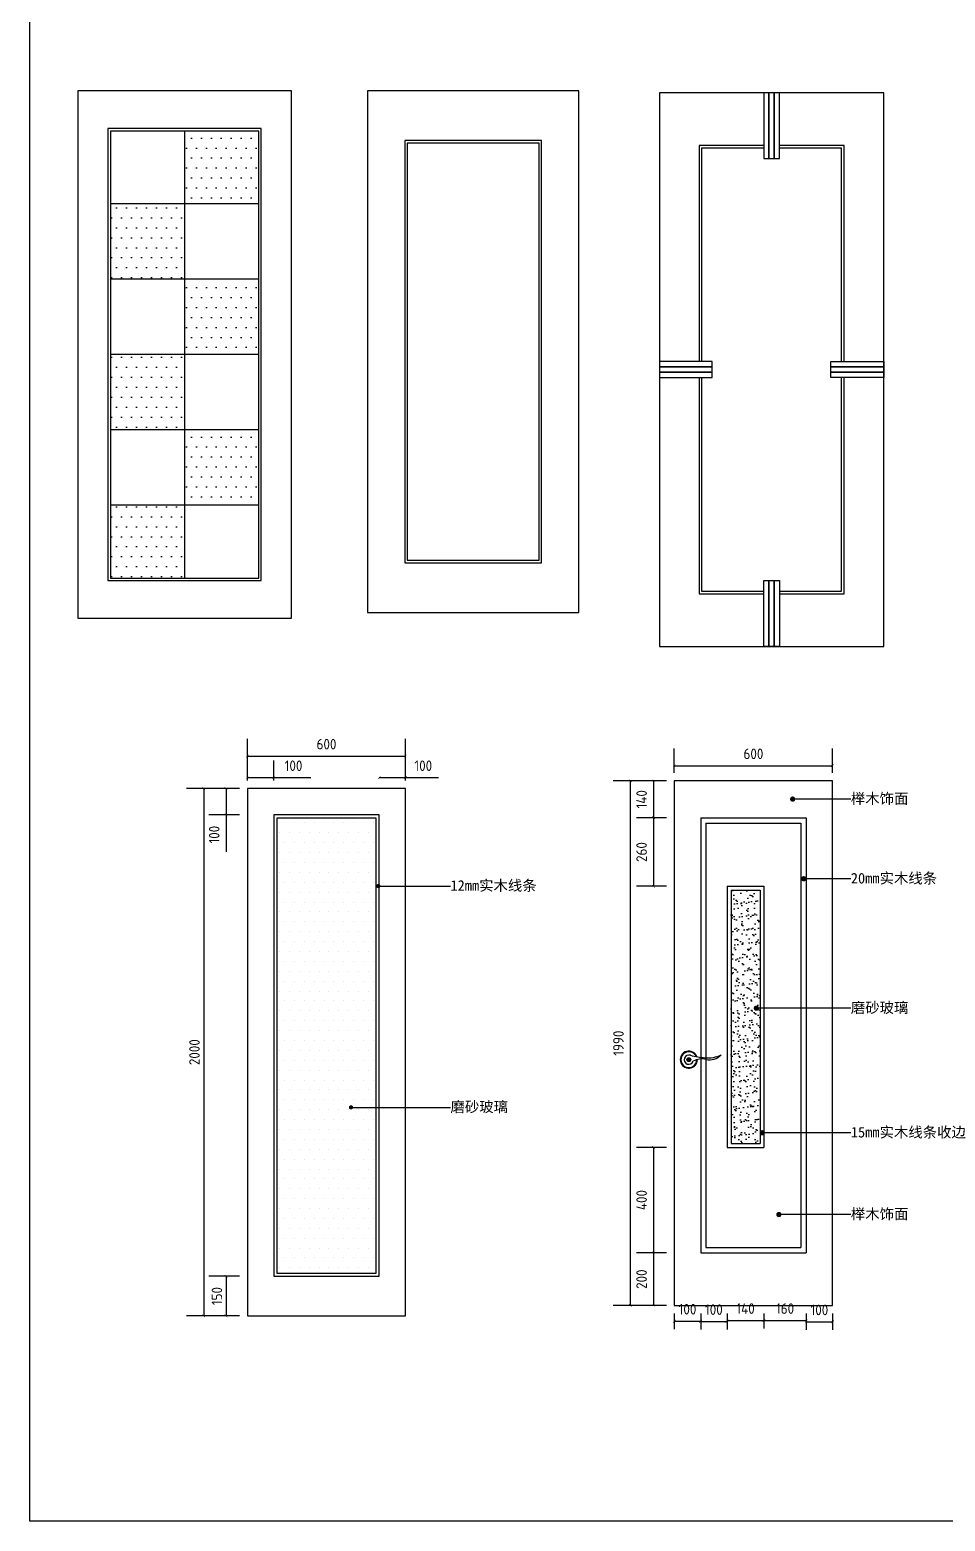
# Model space of a CAD drawing. Extents: x -42728 to 99010, y -18674 to 47645.
# Drawn here: x 5720 to 9191, y -5087 to 569 of the extents above; entities that cross this region are included whole.
import ezdxf

# ---------------------------------------------------------------- set-up
doc = ezdxf.new("R2010")
doc.units = 0
doc.header["$LTSCALE"] = 100
doc.header["$MEASUREMENT"] = 0
doc.layers.get('0').update_dxf_attribs({"linetype": 'CONTINUOUS'})
doc.layers.get('DEFPOINTS').update_dxf_attribs({"linetype": 'CONTINUOUS'})
for name, color, linetype in [('CUANG', 4, 'CONTINUOUS'), ('JIAJU', 7, 'CONTINUOUS'), ('MEN', 130, 'CONTINUOUS'), ('家具', 223, 'CONTINUOUS'), ('标注', 252, 'CONTINUOUS'), ('门', 1, 'CONTINUOUS'), ('门窗', 1, 'CONTINUOUS')]:
    doc.layers.add(name, color=color, linetype=linetype)
doc.styles.get("Standard").update_dxf_attribs({"font": 'ISOCP'})
doc.styles.add('仿宋', font='')
doc.styles.get('仿宋').set_extended_font_data('FangSong_GB2312')
doc.dimstyles.new('20', dxfattribs={"dimtxt": 40, "dimasz": 10, "dimexe": 65, "dimexo": 30, "dimgap": 25, "dimtad": 1, "dimdec": 0, "dimdsep": 46, "dimtxsty": 'Standard', "dimblk1": 'ARCHTICK', "dimblk2": 'ARCHTICK', "dimsah": 1, "dimcen": 0.09, "dimclrd": 256, "dimclre": 256, "dimclrt": 256, "dimadec": 0, "dimazin": 0, "dimtfac": 1, "dimtdec": 0, "dimtofl": 0, "dimtmove": 0, "dimatfit": 3, "dimldrblk": 'ARCHTICK', "dimfxl": 1, "dimtolj": 1, "dimarcsym": 0})

# ---------------------------------------------------------------- blocks, each defined once
blk = doc.blocks.new('M-3')
at = {"layer": 'CUANG'}
for p, q in [((395, 1890), (159.8, 1890)), ((159.8, 1890), (159.8, 1080)), ((690.2, 1890), (455, 1890)), ((690.2, 1080), (690.2, 1890)), ((159.8, 1020), (159.8, 210)), ((690.2, 210), (690.2, 1020)), ((159.8, 210), (395, 210)), ((455, 210), (690.2, 210))]:
    blk.add_line(p, q, dxfattribs=at)
at = {"layer": 'JIAJU'}
for p, q in [((0, 2100), (0, 0)), ((850, 2100), (0, 2100)), ((850, 0), (850, 2100)), ((395, 1900), (149.8, 1900)), ((149.8, 1900), (149.8, 1080)), ((700.2, 1900), (455, 1900)), ((700.2, 1080), (700.2, 1900)), ((149.8, 1020), (149.8, 200)), ((700.2, 200), (700.2, 1020)), ((149.8, 200), (395, 200)), ((455, 200), (700.2, 200)), ((0, 0), (850, 0))]:
    blk.add_line(p, q, dxfattribs=at)
for points in [[(395, 1850), (415, 1850), (415, 2100), (395, 2100)], [(415, 1850), (435, 1850), (435, 2100), (415, 2100)], [(435, 1850), (455, 1850), (455, 2100), (435, 2100)], [(0, 1060), (200, 1060), (200, 1080), (0, 1080)], [(850, 1060), (650, 1060), (650, 1080), (850, 1080)], [(0, 1040), (200, 1040), (200, 1060), (0, 1060)], [(0, 1020), (200, 1020), (200, 1040), (0, 1040)], [(850, 1040), (650, 1040), (650, 1060), (850, 1060)], [(850, 1020), (650, 1020), (650, 1040), (850, 1040)], [(395, 250), (415, 250), (415, 0), (395, 0)], [(415, 250), (435, 250), (435, 0), (415, 0)], [(435, 250), (455, 250), (455, 0), (435, 0)]]:
    blk.add_lwpolyline(points, close=True, dxfattribs=at)
blk = doc.blocks.new('M-1')
at = {"layer": 'MEN'}
h = blk.add_hatch(dxfattribs=at)
h.set_pattern_fill('DOTS,_O', color=256, scale=25)
h.set_pattern_definition([(0, (-856493.566, -897525.228), (19.84375, 39.6875), [0, -39.6875])])
h.paths.add_polyline_path([(425, 1940), (425, 1650), (720, 1650), (720, 1940)])
h.paths.add_polyline_path([(130, 1650), (130, 1350), (425, 1350), (425, 1650)])
h.paths.add_polyline_path([(720, 1050), (720, 1350), (425, 1350), (425, 1050)])
h.paths.add_polyline_path([(425, 1050), (130, 1050), (130, 750), (425, 750)])
h.paths.add_polyline_path([(425, 450), (720, 450), (720, 750), (425, 750)])
h.paths.add_polyline_path([(425, 450), (130, 450), (130, 160), (425, 160)])
at = {"layer": 'CUANG'}
for p, q in [((130, 1940), (130, 160)), ((720, 1940), (130, 1940)), ((425, 1940), (425, 160)), ((720, 160), (720, 1940)), ((720, 1650), (130, 1650)), ((720, 1350), (130, 1350)), ((720, 1050), (130, 1050)), ((720, 750), (130, 750)), ((720, 450), (130, 450)), ((130, 160), (720, 160))]:
    blk.add_line(p, q, dxfattribs=at)
at = {"layer": 'JIAJU'}
for p, q in [((850, 2100), (0, 2100)), ((0, 2100), (0, 0)), ((850, 0), (850, 2100)), ((730, 1950), (120, 1950)), ((120, 1950), (120, 150)), ((730, 150), (730, 1950)), ((120, 150), (730, 150)), ((0, 0), (850, 0))]:
    blk.add_line(p, q, dxfattribs=at)
blk = doc.blocks.new('M-2')
at = {"layer": 'CUANG'}
for p, q in [((690.2, 1890), (159.8, 1890)), ((159.8, 1890), (159.8, 210)), ((690.2, 210), (690.2, 1890)), ((159.8, 210), (690.2, 210))]:
    blk.add_line(p, q, dxfattribs=at)
at = {"layer": 'JIAJU'}
for p, q in [((850, 2100), (0, 2100)), ((0, 2100), (0, 0)), ((850, 0), (850, 2100)), ((700.2, 1900), (149.8, 1900)), ((149.8, 1900), (149.8, 200)), ((700.2, 200), (700.2, 1900)), ((149.8, 200), (700.2, 200)), ((0, 0), (850, 0))]:
    blk.add_line(p, q, dxfattribs=at)
blk = doc.blocks.new('A$C5E73020F')
at = {"layer": 'JIAJU'}
for name, p, xscale, yscale, zscale in [('M-1', (0, 107.4), 0.9523052076692693, 0.9523052076692693, 0.95230520766245), ('M-2', (1098.4, 129), 0.9420358641364146, 0.9420358641364146, 0.9420358641301988)]:
    blk.add_blockref(name, p, dxfattribs=dict(at, xscale=xscale, yscale=yscale, zscale=zscale))
blk.add_blockref('M-3', (2205.5, 0.3), dxfattribs=at)
blk = doc.blocks.new('_ARCHTICK')
at = {"color": 0, "linetype": 'ByBlock', "const_width": 0.15}
blk.add_lwpolyline([(-0.5, -0.5), (0.5, 0.5)], dxfattribs=at)
blk = doc.blocks.new('*D1680')
at = {"layer": 'DEFPOINTS', "color": 0, "transparency": 16777216}
for p in [(67761.1, 17364.5), (67594.2, 15374.5), (67761.1, 15374.5)]:
    blk.add_point(p, dxfattribs=at)
at = {"layer": '标注', "lineweight": -2, "transparency": 16777216}
for p, q in [((67731.1, 17364.5), (67529.2, 17364.5)), ((67594.2, 17364.5), (67594.2, 15374.5)), ((67731.1, 15374.5), (67529.2, 15374.5))]:
    blk.add_line(p, q, dxfattribs=at)
at = {"layer": '标注', "lineweight": -2, "transparency": 16777216, "xscale": 10, "yscale": 10, "zscale": 10}
for p, rotation in [((67594.2, 17364.5), 90), ((67594.2, 15374.5), 270)]:
    blk.add_blockref('_ARCHTICK', p, dxfattribs=dict(at, rotation=rotation))
at = {"layer": '标注', "transparency": 16777216, "insert": (67549.2, 16369.5), "char_height": 40, "attachment_point": 5, "rotation": 90}
blk.add_mtext('\\A1;1990', dxfattribs=at)
blk = doc.blocks.new('*D1764')
at = {"linetype": 'ByBlock', "transparency": 16777216}
for p, q in [((2189.5, 246.6), (2189.5, 190)), ((2349.5, 246.6), (2349.5, 190)), ((2189.5, 220), (2349.5, 220))]:
    blk.add_line(p, q, dxfattribs=at)
at = {"layer": 'DEFPOINTS', "color": 0, "linetype": 'ByBlock', "transparency": 16777216}
for p in [(2189.5, 276.6), (2349.5, 276.6), (2349.5, 220)]:
    blk.add_point(p, dxfattribs=at)
at = {"linetype": 'ByBlock', "transparency": 16777216, "xscale": 10, "yscale": 10, "zscale": 10, "rotation": 180}
blk.add_blockref('_ARCHTICK', (2189.5, 220), dxfattribs=at)
at = {"linetype": 'ByBlock', "transparency": 16777216, "xscale": 10, "yscale": 10, "zscale": 10}
blk.add_blockref('_ARCHTICK', (2349.5, 220), dxfattribs=at)
at = {"linetype": 'ByBlock', "transparency": 16777216, "insert": (2269.5, 265), "char_height": 40, "attachment_point": 5}
blk.add_mtext('\\A1;160', dxfattribs=at)
blk = doc.blocks.new('*D1765')
at = {"linetype": 'ByBlock', "transparency": 16777216}
for p, q in [((1949.5, 246.6), (1949.5, 186.1)), ((2049.5, 246.6), (2049.5, 186.1)), ((1949.5, 216.1), (2049.5, 216.1))]:
    blk.add_line(p, q, dxfattribs=at)
at = {"layer": 'DEFPOINTS', "color": 0, "linetype": 'ByBlock', "transparency": 16777216}
for p in [(1949.5, 276.6), (2049.5, 276.6), (2049.5, 216.1)]:
    blk.add_point(p, dxfattribs=at)
at = {"linetype": 'ByBlock', "transparency": 16777216, "xscale": 10, "yscale": 10, "zscale": 10, "rotation": 180}
blk.add_blockref('_ARCHTICK', (1949.5, 216.1), dxfattribs=at)
at = {"linetype": 'ByBlock', "transparency": 16777216, "xscale": 10, "yscale": 10, "zscale": 10}
blk.add_blockref('_ARCHTICK', (2049.5, 216.1), dxfattribs=at)
at = {"linetype": 'ByBlock', "transparency": 16777216, "insert": (1999.5, 261.1), "char_height": 40, "attachment_point": 5}
blk.add_mtext('\\A1;100', dxfattribs=at)
blk = doc.blocks.new('*D1766')
at = {"linetype": 'ByBlock', "transparency": 16777216}
for p, q in [((2049.5, 246.6), (2049.5, 190)), ((2189.5, 246.6), (2189.5, 190)), ((2049.5, 220), (2189.5, 220))]:
    blk.add_line(p, q, dxfattribs=at)
at = {"layer": 'DEFPOINTS', "color": 0, "linetype": 'ByBlock', "transparency": 16777216}
for p in [(2049.5, 276.6), (2189.5, 276.6), (2189.5, 220)]:
    blk.add_point(p, dxfattribs=at)
at = {"linetype": 'ByBlock', "transparency": 16777216, "xscale": 10, "yscale": 10, "zscale": 10, "rotation": 180}
blk.add_blockref('_ARCHTICK', (2049.5, 220), dxfattribs=at)
at = {"linetype": 'ByBlock', "transparency": 16777216, "xscale": 10, "yscale": 10, "zscale": 10}
blk.add_blockref('_ARCHTICK', (2189.5, 220), dxfattribs=at)
at = {"linetype": 'ByBlock', "transparency": 16777216, "insert": (2119.5, 265), "char_height": 40, "attachment_point": 5}
blk.add_mtext('\\A1;140', dxfattribs=at)
blk = doc.blocks.new('*D1681')
at = {"layer": 'DEFPOINTS', "color": 0, "transparency": 16777216}
for p in [(67761.1, 15974.5), (67682.1, 15574.5), (67761.1, 15574.5)]:
    blk.add_point(p, dxfattribs=at)
at = {"layer": '标注', "lineweight": -2, "transparency": 16777216}
for p, q in [((67731.1, 15974.5), (67617.1, 15974.5)), ((67682.1, 15974.5), (67682.1, 15574.5)), ((67731.1, 15574.5), (67617.1, 15574.5))]:
    blk.add_line(p, q, dxfattribs=at)
at = {"layer": '标注', "lineweight": -2, "transparency": 16777216, "xscale": 10, "yscale": 10, "zscale": 10}
for p, rotation in [((67682.1, 15974.5), 90), ((67682.1, 15574.5), 270)]:
    blk.add_blockref('_ARCHTICK', p, dxfattribs=dict(at, rotation=rotation))
at = {"layer": '标注', "transparency": 16777216, "insert": (67637.1, 15774.5), "char_height": 40, "attachment_point": 5, "rotation": 90}
blk.add_mtext('\\A1;400', dxfattribs=at)
blk = doc.blocks.new('*D1767')
at = {"linetype": 'ByBlock', "transparency": 16777216}
for p, q in [((1770.5, 476.6), (1770.5, 276.6)), ((1819.5, 276.6), (1705.5, 276.6))]:
    blk.add_line(p, q, dxfattribs=at)
at = {"layer": 'DEFPOINTS', "color": 0, "linetype": 'ByBlock', "transparency": 16777216}
for p in [(1849.5, 476.6), (1770.5, 276.6), (1849.5, 276.6)]:
    blk.add_point(p, dxfattribs=at)
at = {"linetype": 'ByBlock', "transparency": 16777216, "xscale": 10, "yscale": 10, "zscale": 10}
for p, rotation in [((1770.5, 476.6), 90), ((1770.5, 276.6), 270)]:
    blk.add_blockref('_ARCHTICK', p, dxfattribs=dict(at, rotation=rotation))
at = {"linetype": 'ByBlock', "transparency": 16777216, "insert": (1725.4, 376.6), "char_height": 40, "attachment_point": 5, "rotation": 90}
blk.add_mtext('\\A1;200', dxfattribs=at)
blk = doc.blocks.new('*D1768')
at = {"linetype": 'ByBlock', "transparency": 16777216}
for p, q in [((1849.5, 246.6), (1849.5, 187.4)), ((1949.5, 246.6), (1949.5, 187.4)), ((1849.5, 217.4), (1949.5, 217.4))]:
    blk.add_line(p, q, dxfattribs=at)
at = {"layer": 'DEFPOINTS', "color": 0, "linetype": 'ByBlock', "transparency": 16777216}
for p in [(1849.5, 276.6), (1949.5, 276.6), (1949.5, 217.4)]:
    blk.add_point(p, dxfattribs=at)
at = {"linetype": 'ByBlock', "transparency": 16777216, "xscale": 10, "yscale": 10, "zscale": 10, "rotation": 180}
blk.add_blockref('_ARCHTICK', (1849.5, 217.4), dxfattribs=at)
at = {"linetype": 'ByBlock', "transparency": 16777216, "xscale": 10, "yscale": 10, "zscale": 10}
blk.add_blockref('_ARCHTICK', (1949.5, 217.4), dxfattribs=at)
at = {"linetype": 'ByBlock', "transparency": 16777216, "insert": (1899.5, 262.4), "char_height": 40, "attachment_point": 5}
blk.add_mtext('\\A1;100', dxfattribs=at)
blk = doc.blocks.new('*D1769')
at = {"linetype": 'ByBlock', "transparency": 16777216}
for p, q in [((2349.5, 246.6), (2349.5, 184.8)), ((2449.5, 246.6), (2449.5, 184.8)), ((2349.5, 214.8), (2449.5, 214.8))]:
    blk.add_line(p, q, dxfattribs=at)
at = {"layer": 'DEFPOINTS', "color": 0, "linetype": 'ByBlock', "transparency": 16777216}
for p in [(2349.5, 276.6), (2449.5, 276.6), (2449.5, 214.8)]:
    blk.add_point(p, dxfattribs=at)
at = {"linetype": 'ByBlock', "transparency": 16777216, "xscale": 10, "yscale": 10, "zscale": 10, "rotation": 180}
blk.add_blockref('_ARCHTICK', (2349.5, 214.8), dxfattribs=at)
at = {"linetype": 'ByBlock', "transparency": 16777216, "xscale": 10, "yscale": 10, "zscale": 10}
blk.add_blockref('_ARCHTICK', (2449.5, 214.8), dxfattribs=at)
at = {"linetype": 'ByBlock', "transparency": 16777216, "insert": (2399.5, 259.8), "char_height": 40, "attachment_point": 5}
blk.add_mtext('\\A1;100', dxfattribs=at)
blk = doc.blocks.new('*D1770')
at = {"linetype": 'ByBlock', "transparency": 16777216}
for p, q in [((830.7, 2267.5), (830.7, 2343.9)), ((730.7, 2278.9), (830.7, 2278.9)), ((830.7, 2278.9), (954.7, 2278.9))]:
    blk.add_line(p, q, dxfattribs=at)
at = {"layer": 'DEFPOINTS', "color": 0, "linetype": 'ByBlock', "transparency": 16777216}
for p in [(830.7, 2278.9), (730.7, 2237.5), (830.7, 2237.5)]:
    blk.add_point(p, dxfattribs=at)
at = {"linetype": 'ByBlock', "transparency": 16777216, "xscale": 10, "yscale": 10, "zscale": 10, "rotation": 180}
blk.add_blockref('_ARCHTICK', (730.7, 2278.9), dxfattribs=at)
at = {"linetype": 'ByBlock', "transparency": 16777216, "xscale": 10, "yscale": 10, "zscale": 10}
blk.add_blockref('_ARCHTICK', (830.7, 2278.9), dxfattribs=at)
at = {"linetype": 'ByBlock', "transparency": 16777216, "insert": (897.7, 2323.9), "char_height": 40, "attachment_point": 5}
blk.add_mtext('\\A1;100', dxfattribs=at)
blk = doc.blocks.new('*D1683')
at = {"layer": 'DEFPOINTS', "color": 0, "transparency": 16777216}
for p in [(66242.3, 17376.8), (66142.3, 17335.4), (66242.3, 17335.4)]:
    blk.add_point(p, dxfattribs=at)
at = {"layer": '标注', "lineweight": -2, "transparency": 16777216}
for p, q in [((66142.3, 17365.4), (66142.3, 17441.8)), ((66242.3, 17365.4), (66242.3, 17441.8)), ((66142.3, 17376.8), (66242.3, 17376.8)), ((66242.3, 17376.8), (66382.3, 17376.8))]:
    blk.add_line(p, q, dxfattribs=at)
at = {"layer": '标注', "lineweight": -2, "transparency": 16777216, "xscale": 10, "yscale": 10, "zscale": 10, "rotation": 180}
blk.add_blockref('_ARCHTICK', (66142.3, 17376.8), dxfattribs=at)
at = {"layer": '标注', "lineweight": -2, "transparency": 16777216, "xscale": 10, "yscale": 10, "zscale": 10}
blk.add_blockref('_ARCHTICK', (66242.3, 17376.8), dxfattribs=at)
at = {"layer": '标注', "transparency": 16777216, "insert": (66317.3, 17421.8), "char_height": 40, "attachment_point": 5}
blk.add_mtext('\\A1;100', dxfattribs=at)
blk = doc.blocks.new('*D1682')
at = {"layer": 'DEFPOINTS', "color": 0, "transparency": 16777216}
for p in [(66742.3, 17458.5), (66142.3, 17335.4), (66742.3, 17335.4)]:
    blk.add_point(p, dxfattribs=at)
at = {"layer": '标注', "lineweight": -2, "transparency": 16777216}
for p, q in [((66142.3, 17365.4), (66142.3, 17523.5)), ((66742.3, 17365.4), (66742.3, 17523.5)), ((66142.3, 17458.5), (66742.3, 17458.5))]:
    blk.add_line(p, q, dxfattribs=at)
at = {"layer": '标注', "lineweight": -2, "transparency": 16777216, "xscale": 10, "yscale": 10, "zscale": 10, "rotation": 180}
blk.add_blockref('_ARCHTICK', (66142.3, 17458.5), dxfattribs=at)
at = {"layer": '标注', "lineweight": -2, "transparency": 16777216, "xscale": 10, "yscale": 10, "zscale": 10}
blk.add_blockref('_ARCHTICK', (66742.3, 17458.5), dxfattribs=at)
at = {"layer": '标注', "transparency": 16777216, "insert": (66442.3, 17503.5), "char_height": 40, "attachment_point": 5}
blk.add_mtext('\\A1;600', dxfattribs=at)
blk = doc.blocks.new('*D1679')
at = {"layer": 'DEFPOINTS', "color": 0, "transparency": 16777216}
for p in [(66142.3, 17335.4), (66061.6, 17235.4), (66142.3, 17235.4)]:
    blk.add_point(p, dxfattribs=at)
at = {"layer": '标注', "lineweight": -2, "transparency": 16777216}
for p, q in [((66112.3, 17335.4), (65996.6, 17335.4)), ((66061.6, 17335.4), (66061.6, 17235.4)), ((66112.3, 17235.4), (65996.6, 17235.4)), ((66061.6, 17235.4), (66061.6, 17095.4))]:
    blk.add_line(p, q, dxfattribs=at)
at = {"layer": '标注', "lineweight": -2, "transparency": 16777216, "xscale": 10, "yscale": 10, "zscale": 10}
for p, rotation in [((66061.6, 17335.4), 90), ((66061.6, 17235.4), 270)]:
    blk.add_blockref('_ARCHTICK', p, dxfattribs=dict(at, rotation=rotation))
at = {"layer": '标注', "transparency": 16777216, "insert": (66016.6, 17160.4), "char_height": 40, "attachment_point": 5, "rotation": 90}
blk.add_mtext('\\A1;100', dxfattribs=at)
blk = doc.blocks.new('*D1677')
at = {"layer": 'DEFPOINTS', "color": 0, "transparency": 16777216}
for p in [(68361.1, 17422), (67761.1, 17364.5), (68361.1, 17364.5)]:
    blk.add_point(p, dxfattribs=at)
at = {"layer": '标注', "lineweight": -2, "transparency": 16777216}
for p, q in [((67761.1, 17394.5), (67761.1, 17487)), ((68361.1, 17394.5), (68361.1, 17487)), ((67761.1, 17422), (68361.1, 17422))]:
    blk.add_line(p, q, dxfattribs=at)
at = {"layer": '标注', "lineweight": -2, "transparency": 16777216, "xscale": 10, "yscale": 10, "zscale": 10, "rotation": 180}
blk.add_blockref('_ARCHTICK', (67761.1, 17422), dxfattribs=at)
at = {"layer": '标注', "lineweight": -2, "transparency": 16777216, "xscale": 10, "yscale": 10, "zscale": 10}
blk.add_blockref('_ARCHTICK', (68361.1, 17422), dxfattribs=at)
at = {"layer": '标注', "transparency": 16777216, "insert": (68061.1, 17467), "char_height": 40, "attachment_point": 5}
blk.add_mtext('\\A1;600', dxfattribs=at)
blk = doc.blocks.new('*D1771')
at = {"linetype": 'ByBlock', "transparency": 16777216}
for p, q in [((1770.5, 2126.6), (1770.5, 1866.6)), ((1819.5, 1866.6), (1705.5, 1866.6))]:
    blk.add_line(p, q, dxfattribs=at)
at = {"layer": 'DEFPOINTS', "color": 0, "linetype": 'ByBlock', "transparency": 16777216}
for p in [(1849.5, 2126.6), (1770.5, 1866.6), (1849.5, 1866.6)]:
    blk.add_point(p, dxfattribs=at)
at = {"linetype": 'ByBlock', "transparency": 16777216, "xscale": 10, "yscale": 10, "zscale": 10}
for p, rotation in [((1770.5, 2126.6), 90), ((1770.5, 1866.6), 270)]:
    blk.add_blockref('_ARCHTICK', p, dxfattribs=dict(at, rotation=rotation))
at = {"linetype": 'ByBlock', "transparency": 16777216, "insert": (1725.4, 1996.6), "char_height": 40, "attachment_point": 5, "rotation": 90}
blk.add_mtext('\\A1;260', dxfattribs=at)
blk = doc.blocks.new('*D1678')
at = {"layer": 'DEFPOINTS', "color": 0, "transparency": 16777216}
for p in [(67761.1, 17364.5), (67682.1, 17224.5), (67761.1, 17224.5)]:
    blk.add_point(p, dxfattribs=at)
at = {"layer": '标注', "lineweight": -2, "transparency": 16777216}
for p, q in [((67731.1, 17364.5), (67617.1, 17364.5)), ((67682.1, 17364.5), (67682.1, 17224.5)), ((67731.1, 17224.5), (67617.1, 17224.5))]:
    blk.add_line(p, q, dxfattribs=at)
at = {"layer": '标注', "lineweight": -2, "transparency": 16777216, "xscale": 10, "yscale": 10, "zscale": 10}
for p, rotation in [((67682.1, 17364.5), 90), ((67682.1, 17224.5), 270)]:
    blk.add_blockref('_ARCHTICK', p, dxfattribs=dict(at, rotation=rotation))
at = {"layer": '标注', "transparency": 16777216, "insert": (67637.1, 17294.5), "char_height": 40, "attachment_point": 5, "rotation": 90}
blk.add_mtext('\\A1;140', dxfattribs=at)
blk = doc.blocks.new('A$C1E893964')
at = {"layer": '家具'}
h = blk.add_hatch(dxfattribs=at)
h.set_pattern_fill('AR-SAND', color=1, scale=20, style=0)
h.set_pattern_definition([(37.5, (-29205.557, 8719.24), (-1.259867, 38.536475), [0, -30.4, 0, -34, 0, -32.5]), (7.5, (-29205.557, 8719.24), (35.395534, 56.44292), [0, -16.4, 0, -27.4, 0, -10.5]), (327.5, (-29230.157, 8719.24), (62.282837, 0.11318), [0, -10, 0, -36, 0, -47]), (317.5, (-29230.157, 8719.24), (60.12253, 17.55351), [0, -5, 0, -23.6, 0, -27])])
h.paths.add_polyline_path([(2064.5, 891.6), (2174.5, 891.6), (2174.5, 1404.3), (2165.5, 1404.3, -1), (2155.5, 1404.3, -1), (2165.5, 1404.3), (2174.5, 1404.3), (2174.5, 1851.6), (2064.5, 1851.6)])
at = {"linetype": 'ByBlock'}
for p, q in [((200.7, 2237.5), (0, 2237.5)), ((65, 2237.5), (65, 237.5)), ((200.7, 387.5), (85, 387.5)), ((150, 387.5), (150, 237.5)), ((200.7, 237.5), (0, 237.5)), ((200.7, 237.5), (85, 237.5))]:
    blk.add_line(p, q, dxfattribs=at)
at = {"layer": 'DEFPOINTS', "color": 0, "linetype": 'ByBlock'}
for p in [(230.7, 2237.5), (230.7, 387.5), (65, 237.5), (150, 237.5), (230.7, 237.5), (230.7, 237.5)]:
    blk.add_point(p, dxfattribs=at)
at = {"layer": '家具'}
for p, q in [((1849.5, 2266.6), (1849.5, 276.6)), ((2449.5, 2266.6), (1849.5, 2266.6)), ((2449.5, 276.6), (2449.5, 2266.6)), ((230.7, 2237.5), (230.7, 237.5)), ((830.7, 2237.5), (230.7, 2237.5)), ((830.7, 237.5), (830.7, 2237.5)), ((230.7, 237.5), (830.7, 237.5)), ((1849.5, 276.6), (2449.5, 276.6))]:
    blk.add_line(p, q, dxfattribs=at)
at = {"layer": '家具', "color": 9}
for p, q in [((330.7, 2137.5), (330.7, 387.5)), ((730.7, 2137.5), (330.7, 2137.5)), ((342.7, 2125.5), (342.7, 399.5)), ((718.7, 2125.5), (342.7, 2125.5)), ((718.7, 399.5), (718.7, 2125.5)), ((730.7, 387.5), (730.7, 2137.5)), ((342.7, 399.5), (718.7, 399.5)), ((330.7, 387.5), (730.7, 387.5))]:
    blk.add_line(p, q, dxfattribs=at)
at = {"layer": '家具', "color": 1}
for p, q in [((371.3, 2106.9), (371.3, 2106.9)), ((408.8, 2106.9), (408.8, 2106.9)), ((446.3, 2106.9), (446.3, 2106.9)), ((483.8, 2106.9), (483.8, 2106.9)), ((521.3, 2106.9), (521.3, 2106.9)), ((558.8, 2106.9), (558.8, 2106.9)), ((596.3, 2106.9), (596.3, 2106.9)), ((633.8, 2106.9), (633.8, 2106.9)), ((671.3, 2106.9), (671.3, 2106.9)), ((708.8, 2106.9), (708.8, 2106.9)), ((352.6, 2069.4), (352.6, 2069.4)), ((390.1, 2069.4), (390.1, 2069.4)), ((427.6, 2069.4), (427.6, 2069.4)), ((465.1, 2069.4), (465.1, 2069.4)), ((502.6, 2069.4), (502.6, 2069.4)), ((540.1, 2069.4), (540.1, 2069.4)), ((577.6, 2069.4), (577.6, 2069.4)), ((615.1, 2069.4), (615.1, 2069.4)), ((652.6, 2069.4), (652.6, 2069.4)), ((690.1, 2069.4), (690.1, 2069.4)), ((352.6, 1994.4), (352.6, 1994.4)), ((371.3, 2031.9), (371.3, 2031.9)), ((390.1, 1994.4), (390.1, 1994.4)), ((408.8, 2031.9), (408.8, 2031.9)), ((427.6, 1994.4), (427.6, 1994.4)), ((446.3, 2031.9), (446.3, 2031.9)), ((465.1, 1994.4), (465.1, 1994.4)), ((483.8, 2031.9), (483.8, 2031.9)), ((502.6, 1994.4), (502.6, 1994.4)), ((521.3, 2031.9), (521.3, 2031.9)), ((540.1, 1994.4), (540.1, 1994.4)), ((558.8, 2031.9), (558.8, 2031.9)), ((577.6, 1994.4), (577.6, 1994.4)), ((596.3, 2031.9), (596.3, 2031.9)), ((615.1, 1994.4), (615.1, 1994.4)), ((633.8, 2031.9), (633.8, 2031.9)), ((652.6, 1994.4), (652.6, 1994.4)), ((671.3, 2031.9), (671.3, 2031.9)), ((690.1, 1994.4), (690.1, 1994.4)), ((708.8, 2031.9), (708.8, 2031.9)), ((371.3, 1956.9), (371.3, 1956.9)), ((408.8, 1956.9), (408.8, 1956.9)), ((446.3, 1956.9), (446.3, 1956.9)), ((483.8, 1956.9), (483.8, 1956.9)), ((521.3, 1956.9), (521.3, 1956.9)), ((558.8, 1956.9), (558.8, 1956.9)), ((596.3, 1956.9), (596.3, 1956.9)), ((633.8, 1956.9), (633.8, 1956.9)), ((671.3, 1956.9), (671.3, 1956.9)), ((708.8, 1956.9), (708.8, 1956.9)), ((352.6, 1919.4), (352.6, 1919.4)), ((371.3, 1881.9), (371.3, 1881.9)), ((390.1, 1919.4), (390.1, 1919.4)), ((408.8, 1881.9), (408.8, 1881.9)), ((427.6, 1919.4), (427.6, 1919.4)), ((446.3, 1881.9), (446.3, 1881.9)), ((465.1, 1919.4), (465.1, 1919.4)), ((483.8, 1881.9), (483.8, 1881.9)), ((502.6, 1919.4), (502.6, 1919.4)), ((521.3, 1881.9), (521.3, 1881.9)), ((540.1, 1919.4), (540.1, 1919.4)), ((558.8, 1881.9), (558.8, 1881.9)), ((577.6, 1919.4), (577.6, 1919.4)), ((596.3, 1881.9), (596.3, 1881.9)), ((615.1, 1919.4), (615.1, 1919.4)), ((633.8, 1881.9), (633.8, 1881.9)), ((652.6, 1919.4), (652.6, 1919.4)), ((671.3, 1881.9), (671.3, 1881.9)), ((690.1, 1919.4), (690.1, 1919.4)), ((708.8, 1881.9), (708.8, 1881.9)), ((352.6, 1844.4), (352.6, 1844.4)), ((390.1, 1844.4), (390.1, 1844.4)), ((427.6, 1844.4), (427.6, 1844.4)), ((465.1, 1844.4), (465.1, 1844.4)), ((502.6, 1844.4), (502.6, 1844.4)), ((540.1, 1844.4), (540.1, 1844.4)), ((577.6, 1844.4), (577.6, 1844.4)), ((615.1, 1844.4), (615.1, 1844.4)), ((652.6, 1844.4), (652.6, 1844.4)), ((690.1, 1844.4), (690.1, 1844.4)), ((352.6, 1769.4), (352.6, 1769.4)), ((371.3, 1806.9), (371.3, 1806.9)), ((390.1, 1769.4), (390.1, 1769.4)), ((408.8, 1806.9), (408.8, 1806.9)), ((427.6, 1769.4), (427.6, 1769.4)), ((446.3, 1806.9), (446.3, 1806.9)), ((465.1, 1769.4), (465.1, 1769.4)), ((483.8, 1806.9), (483.8, 1806.9)), ((502.6, 1769.4), (502.6, 1769.4)), ((521.3, 1806.9), (521.3, 1806.9)), ((540.1, 1769.4), (540.1, 1769.4)), ((558.8, 1806.9), (558.8, 1806.9)), ((577.6, 1769.4), (577.6, 1769.4)), ((596.3, 1806.9), (596.3, 1806.9)), ((615.1, 1769.4), (615.1, 1769.4)), ((633.8, 1806.9), (633.8, 1806.9)), ((652.6, 1769.4), (652.6, 1769.4)), ((671.3, 1806.9), (671.3, 1806.9)), ((690.1, 1769.4), (690.1, 1769.4)), ((708.8, 1806.9), (708.8, 1806.9)), ((371.3, 1731.9), (371.3, 1731.9)), ((408.8, 1731.9), (408.8, 1731.9)), ((446.3, 1731.9), (446.3, 1731.9)), ((483.8, 1731.9), (483.8, 1731.9)), ((521.3, 1731.9), (521.3, 1731.9)), ((558.8, 1731.9), (558.8, 1731.9)), ((596.3, 1731.9), (596.3, 1731.9)), ((633.8, 1731.9), (633.8, 1731.9)), ((671.3, 1731.9), (671.3, 1731.9)), ((708.8, 1731.9), (708.8, 1731.9)), ((352.6, 1694.4), (352.6, 1694.4)), ((371.3, 1656.9), (371.3, 1656.9)), ((390.1, 1694.4), (390.1, 1694.4)), ((408.8, 1656.9), (408.8, 1656.9)), ((427.6, 1694.4), (427.6, 1694.4)), ((446.3, 1656.9), (446.3, 1656.9)), ((465.1, 1694.4), (465.1, 1694.4)), ((483.8, 1656.9), (483.8, 1656.9)), ((502.6, 1694.4), (502.6, 1694.4)), ((521.3, 1656.9), (521.3, 1656.9)), ((540.1, 1694.4), (540.1, 1694.4)), ((558.8, 1656.9), (558.8, 1656.9)), ((577.6, 1694.4), (577.6, 1694.4)), ((596.3, 1656.9), (596.3, 1656.9)), ((615.1, 1694.4), (615.1, 1694.4)), ((633.8, 1656.9), (633.8, 1656.9)), ((652.6, 1694.4), (652.6, 1694.4)), ((671.3, 1656.9), (671.3, 1656.9)), ((690.1, 1694.4), (690.1, 1694.4)), ((708.8, 1656.9), (708.8, 1656.9)), ((352.6, 1619.4), (352.6, 1619.4)), ((390.1, 1619.4), (390.1, 1619.4)), ((427.6, 1619.4), (427.6, 1619.4)), ((465.1, 1619.4), (465.1, 1619.4)), ((502.6, 1619.4), (502.6, 1619.4)), ((540.1, 1619.4), (540.1, 1619.4)), ((577.6, 1619.4), (577.6, 1619.4)), ((615.1, 1619.4), (615.1, 1619.4)), ((652.6, 1619.4), (652.6, 1619.4)), ((690.1, 1619.4), (690.1, 1619.4)), ((352.6, 1544.4), (352.6, 1544.4)), ((371.3, 1581.9), (371.3, 1581.9)), ((390.1, 1544.4), (390.1, 1544.4)), ((408.8, 1581.9), (408.8, 1581.9)), ((427.6, 1544.4), (427.6, 1544.4)), ((446.3, 1581.9), (446.3, 1581.9)), ((465.1, 1544.4), (465.1, 1544.4)), ((483.8, 1581.9), (483.8, 1581.9)), ((502.6, 1544.4), (502.6, 1544.4)), ((521.3, 1581.9), (521.3, 1581.9)), ((540.1, 1544.4), (540.1, 1544.4)), ((558.8, 1581.9), (558.8, 1581.9)), ((577.6, 1544.4), (577.6, 1544.4)), ((596.3, 1581.9), (596.3, 1581.9)), ((615.1, 1544.4), (615.1, 1544.4)), ((633.8, 1581.9), (633.8, 1581.9)), ((652.6, 1544.4), (652.6, 1544.4)), ((671.3, 1581.9), (671.3, 1581.9)), ((690.1, 1544.4), (690.1, 1544.4)), ((708.8, 1581.9), (708.8, 1581.9)), ((371.3, 1506.9), (371.3, 1506.9)), ((408.8, 1506.9), (408.8, 1506.9)), ((446.3, 1506.9), (446.3, 1506.9)), ((483.8, 1506.9), (483.8, 1506.9)), ((521.3, 1506.9), (521.3, 1506.9)), ((558.8, 1506.9), (558.8, 1506.9)), ((596.3, 1506.9), (596.3, 1506.9)), ((633.8, 1506.9), (633.8, 1506.9)), ((671.3, 1506.9), (671.3, 1506.9)), ((708.8, 1506.9), (708.8, 1506.9)), ((352.6, 1469.4), (352.6, 1469.4)), ((371.3, 1431.9), (371.3, 1431.9)), ((390.1, 1469.4), (390.1, 1469.4)), ((408.8, 1431.9), (408.8, 1431.9)), ((427.6, 1469.4), (427.6, 1469.4)), ((446.3, 1431.9), (446.3, 1431.9)), ((465.1, 1469.4), (465.1, 1469.4)), ((483.8, 1431.9), (483.8, 1431.9)), ((502.6, 1469.4), (502.6, 1469.4)), ((521.3, 1431.9), (521.3, 1431.9)), ((540.1, 1469.4), (540.1, 1469.4)), ((558.8, 1431.9), (558.8, 1431.9)), ((577.6, 1469.4), (577.6, 1469.4)), ((596.3, 1431.9), (596.3, 1431.9)), ((615.1, 1469.4), (615.1, 1469.4)), ((633.8, 1431.9), (633.8, 1431.9)), ((652.6, 1469.4), (652.6, 1469.4)), ((671.3, 1431.9), (671.3, 1431.9)), ((690.1, 1469.4), (690.1, 1469.4)), ((708.8, 1431.9), (708.8, 1431.9)), ((352.6, 1394.4), (352.6, 1394.4)), ((390.1, 1394.4), (390.1, 1394.4)), ((427.6, 1394.4), (427.6, 1394.4)), ((465.1, 1394.4), (465.1, 1394.4)), ((502.6, 1394.4), (502.6, 1394.4)), ((540.1, 1394.4), (540.1, 1394.4)), ((577.6, 1394.4), (577.6, 1394.4)), ((615.1, 1394.4), (615.1, 1394.4)), ((652.6, 1394.4), (652.6, 1394.4)), ((690.1, 1394.4), (690.1, 1394.4)), ((352.6, 1319.4), (352.6, 1319.4)), ((371.3, 1356.9), (371.3, 1356.9)), ((390.1, 1319.4), (390.1, 1319.4)), ((408.8, 1356.9), (408.8, 1356.9)), ((427.6, 1319.4), (427.6, 1319.4)), ((446.3, 1356.9), (446.3, 1356.9)), ((465.1, 1319.4), (465.1, 1319.4)), ((483.8, 1356.9), (483.8, 1356.9)), ((502.6, 1319.4), (502.6, 1319.4)), ((521.3, 1356.9), (521.3, 1356.9)), ((540.1, 1319.4), (540.1, 1319.4)), ((558.8, 1356.9), (558.8, 1356.9)), ((577.6, 1319.4), (577.6, 1319.4)), ((596.3, 1356.9), (596.3, 1356.9)), ((615.1, 1319.4), (615.1, 1319.4)), ((633.8, 1356.9), (633.8, 1356.9)), ((652.6, 1319.4), (652.6, 1319.4)), ((671.3, 1356.9), (671.3, 1356.9)), ((690.1, 1319.4), (690.1, 1319.4)), ((708.8, 1356.9), (708.8, 1356.9)), ((352.6, 1244.4), (352.6, 1244.4)), ((371.3, 1281.9), (371.3, 1281.9)), ((390.1, 1244.4), (390.1, 1244.4)), ((408.8, 1281.9), (408.8, 1281.9)), ((427.6, 1244.4), (427.6, 1244.4)), ((446.3, 1281.9), (446.3, 1281.9)), ((465.1, 1244.4), (465.1, 1244.4)), ((483.8, 1281.9), (483.8, 1281.9)), ((502.6, 1244.4), (502.6, 1244.4)), ((521.3, 1281.9), (521.3, 1281.9)), ((540.1, 1244.4), (540.1, 1244.4)), ((558.8, 1281.9), (558.8, 1281.9)), ((577.6, 1244.4), (577.6, 1244.4)), ((596.3, 1281.9), (596.3, 1281.9)), ((615.1, 1244.4), (615.1, 1244.4)), ((633.8, 1281.9), (633.8, 1281.9)), ((652.6, 1244.4), (652.6, 1244.4)), ((671.3, 1281.9), (671.3, 1281.9)), ((690.1, 1244.4), (690.1, 1244.4)), ((708.8, 1281.9), (708.8, 1281.9)), ((371.3, 1206.9), (371.3, 1206.9)), ((408.8, 1206.9), (408.8, 1206.9)), ((446.3, 1206.9), (446.3, 1206.9)), ((483.8, 1206.9), (483.8, 1206.9)), ((521.3, 1206.9), (521.3, 1206.9)), ((558.8, 1206.9), (558.8, 1206.9)), ((596.3, 1206.9), (596.3, 1206.9)), ((633.8, 1206.9), (633.8, 1206.9)), ((671.3, 1206.9), (671.3, 1206.9)), ((708.8, 1206.9), (708.8, 1206.9)), ((352.6, 1169.4), (352.6, 1169.4)), ((371.3, 1131.9), (371.3, 1131.9)), ((390.1, 1169.4), (390.1, 1169.4)), ((408.8, 1131.9), (408.8, 1131.9)), ((427.6, 1169.4), (427.6, 1169.4)), ((446.3, 1131.9), (446.3, 1131.9)), ((465.1, 1169.4), (465.1, 1169.4)), ((483.8, 1131.9), (483.8, 1131.9)), ((502.6, 1169.4), (502.6, 1169.4)), ((521.3, 1131.9), (521.3, 1131.9)), ((540.1, 1169.4), (540.1, 1169.4)), ((558.8, 1131.9), (558.8, 1131.9)), ((577.6, 1169.4), (577.6, 1169.4)), ((596.3, 1131.9), (596.3, 1131.9)), ((615.1, 1169.4), (615.1, 1169.4)), ((633.8, 1131.9), (633.8, 1131.9)), ((652.6, 1169.4), (652.6, 1169.4)), ((671.3, 1131.9), (671.3, 1131.9)), ((690.1, 1169.4), (690.1, 1169.4)), ((708.8, 1131.9), (708.8, 1131.9)), ((352.6, 1094.4), (352.6, 1094.4)), ((390.1, 1094.4), (390.1, 1094.4)), ((427.6, 1094.4), (427.6, 1094.4)), ((465.1, 1094.4), (465.1, 1094.4)), ((502.6, 1094.4), (502.6, 1094.4)), ((540.1, 1094.4), (540.1, 1094.4)), ((577.6, 1094.4), (577.6, 1094.4)), ((615.1, 1094.4), (615.1, 1094.4)), ((652.6, 1094.4), (652.6, 1094.4)), ((690.1, 1094.4), (690.1, 1094.4)), ((352.6, 1019.4), (352.6, 1019.4)), ((371.3, 1056.9), (371.3, 1056.9)), ((390.1, 1019.4), (390.1, 1019.4)), ((408.8, 1056.9), (408.8, 1056.9)), ((427.6, 1019.4), (427.6, 1019.4)), ((446.3, 1056.9), (446.3, 1056.9)), ((465.1, 1019.4), (465.1, 1019.4)), ((483.8, 1056.9), (483.8, 1056.9)), ((502.6, 1019.4), (502.6, 1019.4)), ((521.3, 1056.9), (521.3, 1056.9)), ((540.1, 1019.4), (540.1, 1019.4)), ((558.8, 1056.9), (558.8, 1056.9)), ((577.6, 1019.4), (577.6, 1019.4)), ((596.3, 1056.9), (596.3, 1056.9)), ((615.1, 1019.4), (615.1, 1019.4)), ((633.8, 1056.9), (633.8, 1056.9)), ((652.6, 1019.4), (652.6, 1019.4)), ((671.3, 1056.9), (671.3, 1056.9)), ((690.1, 1019.4), (690.1, 1019.4)), ((708.8, 1056.9), (708.8, 1056.9)), ((371.3, 981.9), (371.3, 981.9)), ((408.8, 981.9), (408.8, 981.9)), ((446.3, 981.9), (446.3, 981.9)), ((483.8, 981.9), (483.8, 981.9)), ((521.3, 981.9), (521.3, 981.9)), ((558.8, 981.9), (558.8, 981.9)), ((596.3, 981.9), (596.3, 981.9)), ((633.8, 981.9), (633.8, 981.9)), ((671.3, 981.9), (671.3, 981.9)), ((708.8, 981.9), (708.8, 981.9)), ((352.6, 944.4), (352.6, 944.4)), ((371.3, 906.9), (371.3, 906.9)), ((390.1, 944.4), (390.1, 944.4)), ((408.8, 906.9), (408.8, 906.9)), ((427.6, 944.4), (427.6, 944.4)), ((446.3, 906.9), (446.3, 906.9)), ((465.1, 944.4), (465.1, 944.4)), ((483.8, 906.9), (483.8, 906.9)), ((502.6, 944.4), (502.6, 944.4)), ((521.3, 906.9), (521.3, 906.9)), ((540.1, 944.4), (540.1, 944.4)), ((558.8, 906.9), (558.8, 906.9)), ((577.6, 944.4), (577.6, 944.4)), ((596.3, 906.9), (596.3, 906.9)), ((615.1, 944.4), (615.1, 944.4)), ((633.8, 906.9), (633.8, 906.9)), ((652.6, 944.4), (652.6, 944.4)), ((671.3, 906.9), (671.3, 906.9)), ((690.1, 944.4), (690.1, 944.4)), ((708.8, 906.9), (708.8, 906.9)), ((352.6, 869.4), (352.6, 869.4)), ((390.1, 869.4), (390.1, 869.4)), ((427.6, 869.4), (427.6, 869.4)), ((465.1, 869.4), (465.1, 869.4)), ((502.6, 869.4), (502.6, 869.4)), ((540.1, 869.4), (540.1, 869.4)), ((577.6, 869.4), (577.6, 869.4)), ((615.1, 869.4), (615.1, 869.4)), ((652.6, 869.4), (652.6, 869.4)), ((690.1, 869.4), (690.1, 869.4)), ((352.6, 794.4), (352.6, 794.4)), ((371.3, 831.9), (371.3, 831.9)), ((390.1, 794.4), (390.1, 794.4)), ((408.8, 831.9), (408.8, 831.9)), ((427.6, 794.4), (427.6, 794.4)), ((446.3, 831.9), (446.3, 831.9)), ((465.1, 794.4), (465.1, 794.4)), ((483.8, 831.9), (483.8, 831.9)), ((502.6, 794.4), (502.6, 794.4)), ((521.3, 831.9), (521.3, 831.9)), ((540.1, 794.4), (540.1, 794.4)), ((558.8, 831.9), (558.8, 831.9)), ((577.6, 794.4), (577.6, 794.4)), ((596.3, 831.9), (596.3, 831.9)), ((615.1, 794.4), (615.1, 794.4)), ((633.8, 831.9), (633.8, 831.9)), ((652.6, 794.4), (652.6, 794.4)), ((671.3, 831.9), (671.3, 831.9)), ((690.1, 794.4), (690.1, 794.4)), ((708.8, 831.9), (708.8, 831.9)), ((371.3, 756.9), (371.3, 756.9)), ((408.8, 756.9), (408.8, 756.9)), ((446.3, 756.9), (446.3, 756.9)), ((483.8, 756.9), (483.8, 756.9)), ((521.3, 756.9), (521.3, 756.9)), ((558.8, 756.9), (558.8, 756.9)), ((596.3, 756.9), (596.3, 756.9)), ((633.8, 756.9), (633.8, 756.9)), ((671.3, 756.9), (671.3, 756.9)), ((708.8, 756.9), (708.8, 756.9)), ((352.6, 719.4), (352.6, 719.4)), ((371.3, 681.9), (371.3, 681.9)), ((390.1, 719.4), (390.1, 719.4)), ((408.8, 681.9), (408.8, 681.9)), ((427.6, 719.4), (427.6, 719.4)), ((446.3, 681.9), (446.3, 681.9)), ((465.1, 719.4), (465.1, 719.4)), ((483.8, 681.9), (483.8, 681.9)), ((502.6, 719.4), (502.6, 719.4)), ((521.3, 681.9), (521.3, 681.9)), ((540.1, 719.4), (540.1, 719.4)), ((558.8, 681.9), (558.8, 681.9)), ((577.6, 719.4), (577.6, 719.4)), ((596.3, 681.9), (596.3, 681.9)), ((615.1, 719.4), (615.1, 719.4)), ((633.8, 681.9), (633.8, 681.9)), ((652.6, 719.4), (652.6, 719.4)), ((671.3, 681.9), (671.3, 681.9)), ((690.1, 719.4), (690.1, 719.4)), ((708.8, 681.9), (708.8, 681.9)), ((352.6, 644.4), (352.6, 644.4)), ((390.1, 644.4), (390.1, 644.4)), ((427.6, 644.4), (427.6, 644.4)), ((465.1, 644.4), (465.1, 644.4)), ((502.6, 644.4), (502.6, 644.4)), ((540.1, 644.4), (540.1, 644.4)), ((577.6, 644.4), (577.6, 644.4)), ((615.1, 644.4), (615.1, 644.4)), ((652.6, 644.4), (652.6, 644.4)), ((690.1, 644.4), (690.1, 644.4)), ((352.6, 569.4), (352.6, 569.4)), ((371.3, 606.9), (371.3, 606.9)), ((390.1, 569.4), (390.1, 569.4)), ((408.8, 606.9), (408.8, 606.9)), ((427.6, 569.4), (427.6, 569.4)), ((446.3, 606.9), (446.3, 606.9)), ((465.1, 569.4), (465.1, 569.4)), ((483.8, 606.9), (483.8, 606.9)), ((502.6, 569.4), (502.6, 569.4)), ((521.3, 606.9), (521.3, 606.9)), ((540.1, 569.4), (540.1, 569.4)), ((558.8, 606.9), (558.8, 606.9)), ((577.6, 569.4), (577.6, 569.4)), ((596.3, 606.9), (596.3, 606.9)), ((615.1, 569.4), (615.1, 569.4)), ((633.8, 606.9), (633.8, 606.9)), ((652.6, 569.4), (652.6, 569.4)), ((671.3, 606.9), (671.3, 606.9)), ((690.1, 569.4), (690.1, 569.4)), ((708.8, 606.9), (708.8, 606.9)), ((371.3, 531.9), (371.3, 531.9)), ((408.8, 531.9), (408.8, 531.9)), ((446.3, 531.9), (446.3, 531.9)), ((483.8, 531.9), (483.8, 531.9)), ((521.3, 531.9), (521.3, 531.9)), ((558.8, 531.9), (558.8, 531.9)), ((596.3, 531.9), (596.3, 531.9)), ((633.8, 531.9), (633.8, 531.9)), ((671.3, 531.9), (671.3, 531.9)), ((708.8, 531.9), (708.8, 531.9)), ((352.6, 494.4), (352.6, 494.4)), ((371.3, 456.9), (371.3, 456.9)), ((390.1, 494.4), (390.1, 494.4)), ((408.8, 456.9), (408.8, 456.9)), ((427.6, 494.4), (427.6, 494.4)), ((446.3, 456.9), (446.3, 456.9)), ((465.1, 494.4), (465.1, 494.4)), ((483.8, 456.9), (483.8, 456.9)), ((502.6, 494.4), (502.6, 494.4)), ((521.3, 456.9), (521.3, 456.9)), ((540.1, 494.4), (540.1, 494.4)), ((558.8, 456.9), (558.8, 456.9)), ((577.6, 494.4), (577.6, 494.4)), ((596.3, 456.9), (596.3, 456.9)), ((615.1, 494.4), (615.1, 494.4)), ((633.8, 456.9), (633.8, 456.9)), ((652.6, 494.4), (652.6, 494.4)), ((671.3, 456.9), (671.3, 456.9)), ((690.1, 494.4), (690.1, 494.4)), ((708.8, 456.9), (708.8, 456.9)), ((352.6, 419.4), (352.6, 419.4)), ((390.1, 419.4), (390.1, 419.4)), ((427.6, 419.4), (427.6, 419.4)), ((465.1, 419.4), (465.1, 419.4)), ((502.6, 419.4), (502.6, 419.4)), ((540.1, 419.4), (540.1, 419.4)), ((577.6, 419.4), (577.6, 419.4)), ((615.1, 419.4), (615.1, 419.4)), ((652.6, 419.4), (652.6, 419.4)), ((690.1, 419.4), (690.1, 419.4))]:
    blk.add_line(p, q, dxfattribs=at)
at = {"layer": '家具', "linetype": 'Continuous'}
blk.add_line((1849.5, 276.6), (2449.5, 276.6), dxfattribs=at)
at = {"layer": '标注'}
for p, q in [((2518.8, 2197.3), (2293.1, 2197.3)), ((2518.8, 1895.1), (2335.3, 1895.1)), ((2518.8, 1404.3), (2155.5, 1404.3)), ((2518.8, 931.9), (2177.7, 931.9)), ((2518.8, 621.7), (2240.9, 621.7))]:
    blk.add_line(p, q, dxfattribs=at)
at = {"layer": '标注', "linetype": 'ByBlock'}
for p, q in [((727.1, 1867.5), (1000.6, 1867.5)), ((623.5, 1028.1), (1000.6, 1028.1))]:
    blk.add_line(p, q, dxfattribs=at)
at = {"layer": '标注'}
for points, const_width in [([(2293.1, 2197.3, 1), (2303.1, 2197.3, 1)], 10), ([(723.1, 1867.5, 1), (731.1, 1867.5, 1)], 8), ([(2335.3, 1895.1, 1), (2345.3, 1895.1, 1)], 10), ([(2155.5, 1404.3, 1), (2165.5, 1404.3, 1)], 10), ([(619.5, 1028.1, 1), (627.5, 1028.1, 1)], 8), ([(2177.7, 931.9, 1), (2187.7, 931.9, 1)], 10), ([(2240.9, 621.7, 1), (2250.9, 621.7, 1)], 10)]:
    blk.add_lwpolyline(points, format="xyb", close=True, dxfattribs=dict(at, const_width=const_width))
at = {"layer": '门', "color": 9}
for points in [[(1903.1, 1210.8), (1903.5, 1210.8), (1903.5, 1211)], [(1903.5, 1211), (1903.2, 1211)], [(1903.9, 1211.7), (1903.9, 1211.7), (1903.9, 1211.6)], [(1903.9, 1206.4), (1905.4, 1206.4), (1905.4, 1209.1)], [(1903.9, 1208.9), (1903.9, 1206.4)], [(1906, 1210.3), (1905.6, 1210.3), (1905.6, 1210.1)], [(1905.6, 1210.1), (1906, 1210.1)]]:
    blk.add_lwpolyline(points, dxfattribs=at)
for radius in [7.25, 6.75, 5.75]:
    blk.add_circle((1904.5, 1209.1), radius, dxfattribs=at)
at = {"layer": '门'}
for centre, radius, start, end in [((1904.5, 1209.1), 32.5, 20.3088, 0.6803), ((1904.5, 1209.1), 17.5, 70.4414, 339.9108), ((1997.4, 1576.4), 361.4, 256.0565, 265.0907), ((1954.5, 1142.2), 69.6, 77.0114, 118.8476), ((1976.5, 1332.6), 116.7, 265.0907, 295.6362), ((1983.5, 1267.9), 59.4, 257.0114, 317.0029)]:
    blk.add_arc(centre, radius, start, end, dxfattribs=at)
at = {"layer": '门', "color": 9}
for centre, radius, start, end in [((1904.5, 1209.1), 30, 23.1638, 359.3997), ((1904.5, 1210.2), 1.52, 308.3982, 245.0985)]:
    blk.add_arc(centre, radius, start, end, dxfattribs=at)
at = {"layer": '门窗', "color": 9}
for p, q in [((1949.5, 2126.6), (1949.5, 476.6)), ((1949.5, 2126.6), (2349.5, 2126.6)), ((1969.5, 2106.6), (1969.5, 496.6)), ((1969.5, 2106.6), (2329.5, 2106.6)), ((2329.5, 2106.6), (2329.5, 496.6)), ((2349.5, 2126.6), (2349.5, 476.6)), ((2049.5, 1866.6), (2049.5, 876.6)), ((2049.5, 1866.6), (2189.5, 1866.6)), ((2189.5, 1866.6), (2189.5, 876.6)), ((2049.5, 1846.6), (2049.5, 896.6)), ((2049.5, 876.6), (2189.5, 876.6)), ((1949.5, 476.6), (2349.5, 476.6)), ((1969.5, 496.6), (2329.5, 496.6))]:
    blk.add_line(p, q, dxfattribs=at)
at = {"layer": '门窗', "color": 9, "linetype": 'Continuous'}
for p, q in [((2064.5, 1851.6), (2064.5, 891.6)), ((2064.5, 1851.6), (2174.5, 1851.6)), ((2174.5, 1851.6), (2174.5, 891.6)), ((2064.5, 891.6), (2174.5, 891.6))]:
    blk.add_line(p, q, dxfattribs=at)
at = {"linetype": 'ByBlock', "xscale": 10, "yscale": 10, "zscale": 10}
for p, rotation in [((65, 2237.5), 90), ((150, 387.5), 90), ((65, 237.5), 270), ((150, 237.5), 270)]:
    blk.add_blockref('_ARCHTICK', p, dxfattribs=dict(at, rotation=rotation))
at = {"linetype": 'ByBlock', "char_height": 40, "attachment_point": 5, "rotation": 90}
for s, insert in [('\\A1;2000', (30, 1237.5)), ('\\A1;150', (115, 312.5))]:
    blk.add_mtext(s, dxfattribs=dict(at, insert=insert))
at = {"layer": '标注', "char_height": 40, "attachment_point": 4, "style": '仿宋'}
for s, insert in [('榉木饰面', (2518.8, 2197.3)), ('20mm实木线条', (2518.8, 1895.1)), ('12mm实木线条', (1000.6, 1867.5)), ('磨砂玻璃', (2518.8, 1404.3)), ('磨砂玻璃 ', (1000.6, 1028.1)), ('15mm实木线条收边', (2518.8, 931.9)), ('榉木饰面', (2518.8, 621.7))]:
    blk.add_mtext(s, dxfattribs=dict(at, insert=insert))
at = {"layer": '标注'}
for base, p1, p2, picture, middle in [((830.7, 2360.6), (230.7, 2237.5), (830.7, 2237.5), '*D1682', (530.7, 2405.6)), ((2449.5, 2324.1), (1849.5, 2266.6), (2449.5, 2266.6), '*D1677', (2149.5, 2369.1)), ((330.7, 2278.9), (230.7, 2237.5), (330.7, 2237.5), '*D1683', (405.7, 2323.9))]:
    dim = blk.add_linear_dim(base=base, p1=p1, p2=p2, dimstyle='20', dxfattribs=at)
    dim.commit()
    dim.dimension.update_dxf_attribs({"geometry": picture, "text_midpoint": middle, "insert": (-65911.6, -15097.9)})
dim = blk.add_linear_dim(base=(830.7, 2278.9), p1=(730.7, 2237.5), p2=(830.7, 2237.5), dimstyle='20', override={"dimse1": 1}, dxfattribs=at)
dim.commit()
dim.dimension.update_dxf_attribs({"geometry": '*D1770', "text_midpoint": (897.7, 2323.9)})
for base, p1, p2, picture, middle in [((1682.6, 276.6), (1849.5, 2266.6), (1849.5, 276.6), '*D1680', (1637.6, 1271.6)), ((1770.5, 2126.6), (1849.5, 2266.6), (1849.5, 2126.6), '*D1678', (1725.5, 2196.6)), ((150, 2137.5), (230.7, 2237.5), (230.7, 2137.5), '*D1679', (105, 2062.5)), ((1770.5, 476.6), (1849.5, 876.6), (1849.5, 476.6), '*D1681', (1725.5, 676.6))]:
    dim = blk.add_linear_dim(base=base, p1=p1, p2=p2, angle=90, dimstyle='20', dxfattribs=at)
    dim.commit()
    dim.dimension.update_dxf_attribs({"geometry": picture, "text_midpoint": middle, "insert": (-65911.6, -15097.9)})
for base, p1, p2, picture, middle in [((1770.5, 1866.6), (1849.5, 2126.6), (1849.5, 1866.6), '*D1771', (1725.4, 1996.6)), ((1770.5, 276.6), (1849.5, 476.6), (1849.5, 276.6), '*D1767', (1725.4, 376.6))]:
    dim = blk.add_linear_dim(base=base, p1=p1, p2=p2, angle=90, dimstyle='20', override={"dimse1": 1}, dxfattribs=at)
    dim.commit()
    dim.dimension.update_dxf_attribs({"geometry": picture, "text_midpoint": middle})
for base, p1, p2, picture, middle in [((1949.5, 217.4), (1849.5, 276.6), (1949.5, 276.6), '*D1768', (1899.5, 217.4)), ((2049.5, 216.1), (1949.5, 276.6), (2049.5, 276.6), '*D1765', (1999.5, 216.1)), ((2189.5, 220), (2049.5, 276.6), (2189.5, 276.6), '*D1766', (2119.5, 220)), ((2349.5, 220), (2189.5, 276.6), (2349.5, 276.6), '*D1764', (2269.5, 220)), ((2449.5, 214.8), (2349.5, 276.6), (2449.5, 276.6), '*D1769', (2399.5, 214.8))]:
    dim = blk.add_linear_dim(base=base, p1=p1, p2=p2, dimstyle='20', override={"dimexe": 30}, dxfattribs=at)
    dim.commit()
    dim.dimension.update_dxf_attribs({"geometry": picture, "text_midpoint": middle, "dimtype": 160})

msp = doc.modelspace()

# ---------------------------------------------------------------- linework, layer by layer
for p, q in [((5720.2478, -5087.13862), (5720.2478, 17333.99018)), ((36688.13139, -5087.13862), (5720.2478, -5087.13862))]:
    msp.add_line(p, q)

# ---------------------------------------------------------------- block references
for name, p in [('A$C5E73020F', (5902.33251, -1769.92806)), ('A$C1E893964', (6314.47911, -4545.94023))]:
    msp.add_blockref(name, p)

doc.saveas('drawing.dxf')
